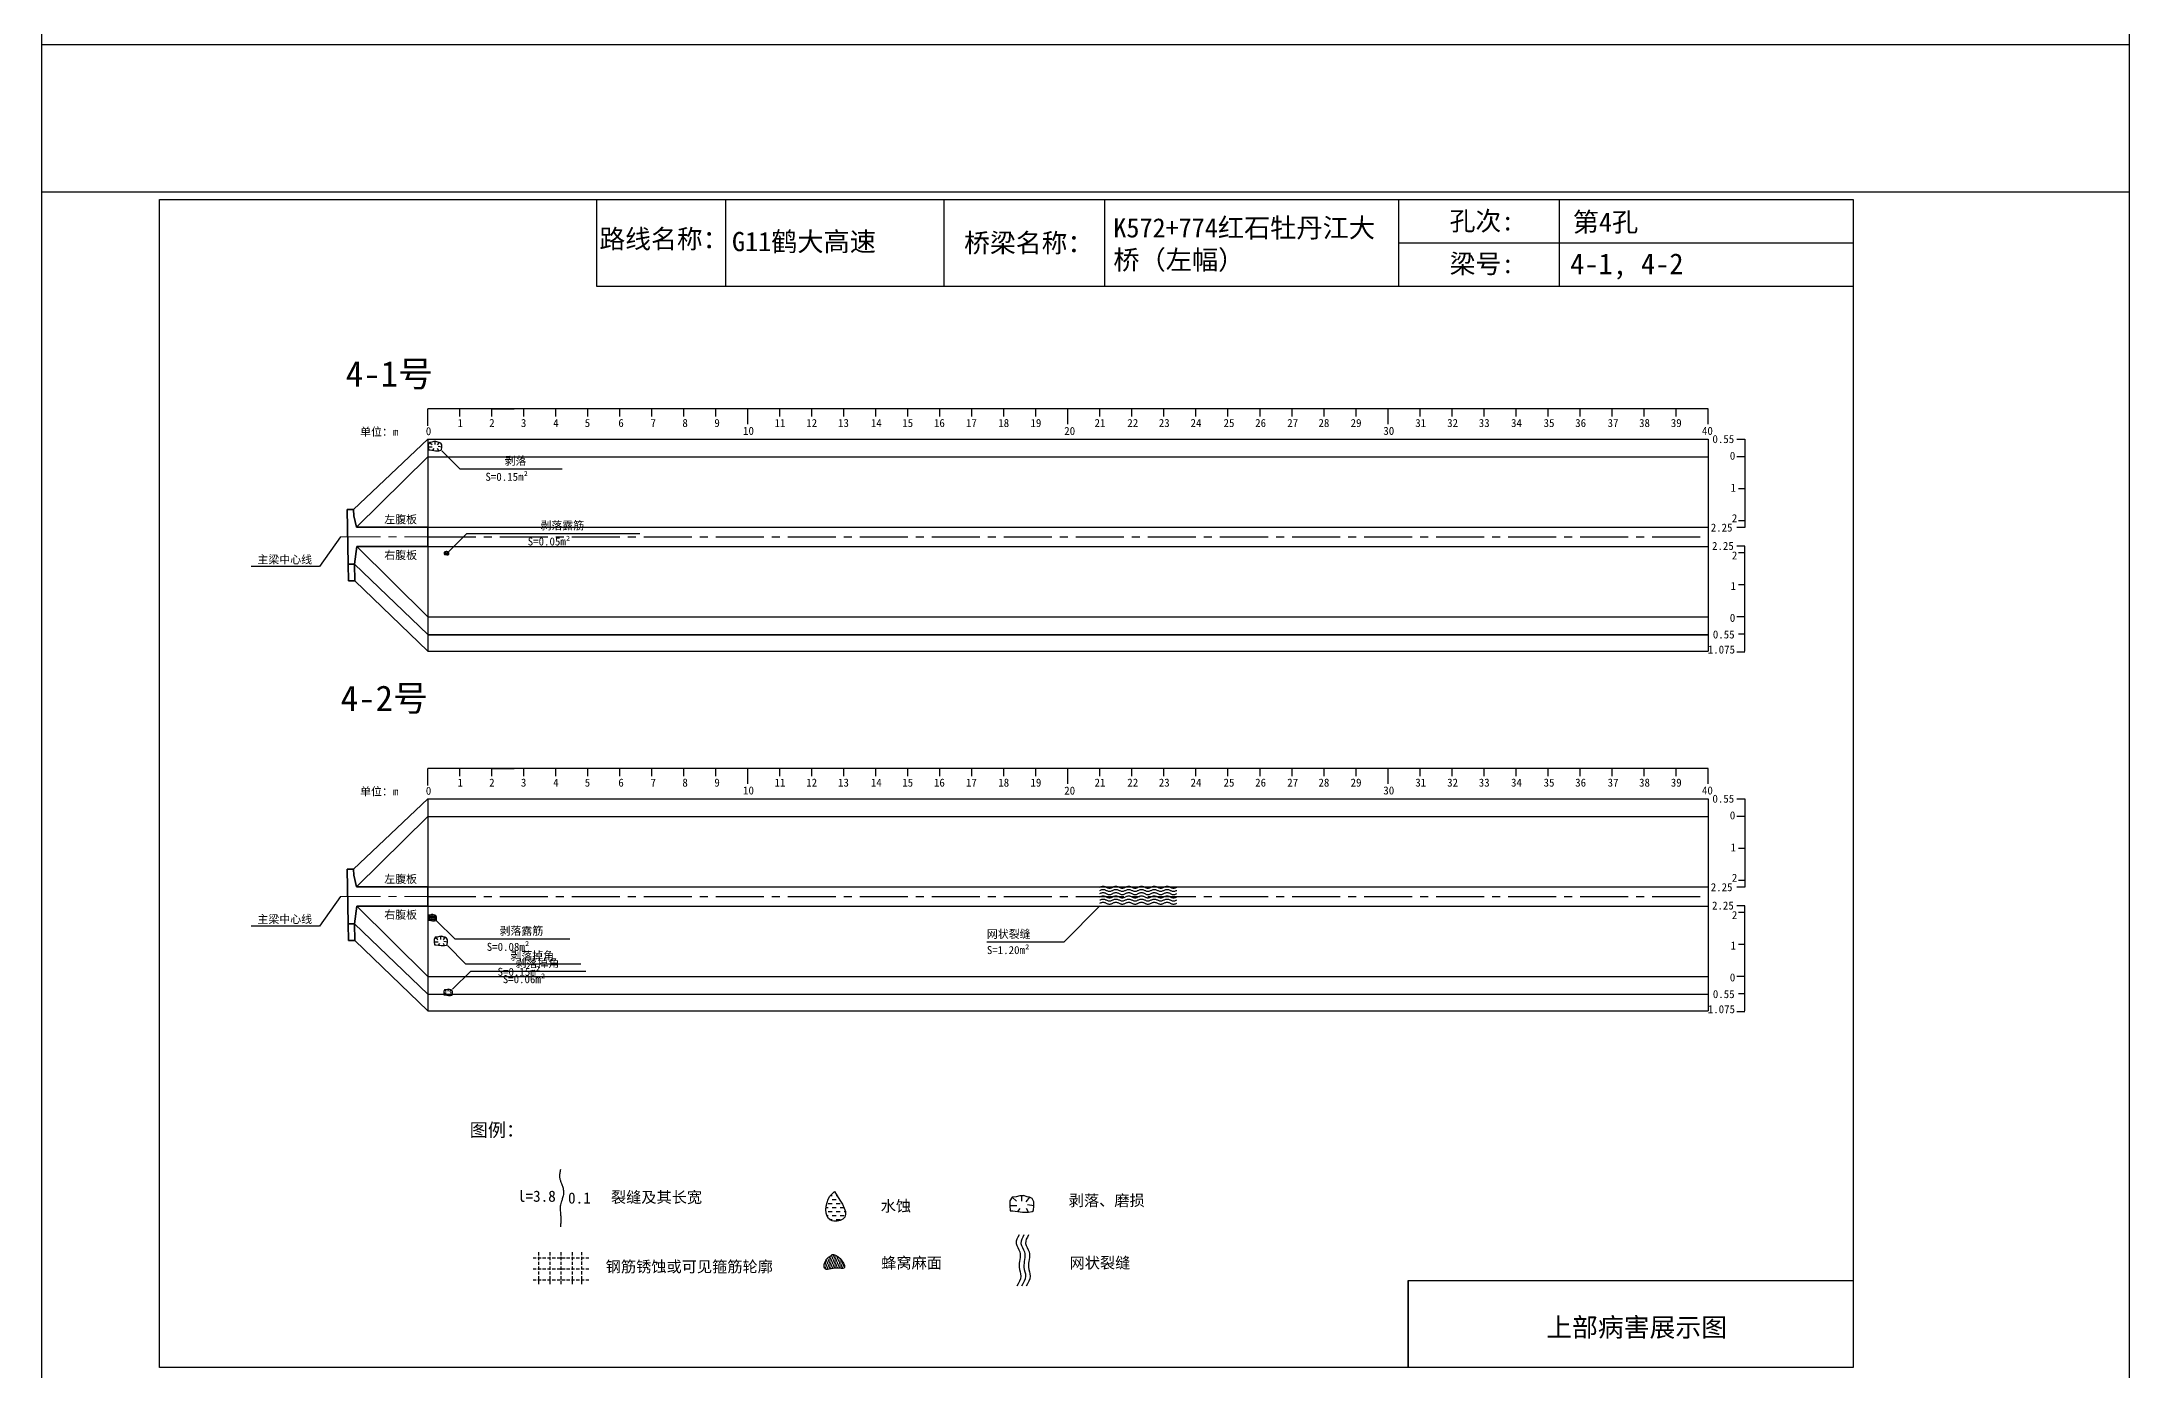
# Model space of a CAD drawing. Header units: millimetres. Extents: x -37 to 615, y -10473 to 23.
# Drawn here: x -37 to 615, y -2956 to -2541 of the extents above; entities that cross this region are included whole.
import ezdxf

# ---------------------------------------------------------------- set-up
doc = ezdxf.new("R2010")
doc.units = ezdxf.units.MM
for name, pattern in [('CENTER', [2, 1.25, -0.25, 0.25, -0.25]), ('CENTER2', [1.125, 0.75, -0.125, 0.125, -0.125]), ('DASHED', [0.75, 0.5, -0.25])]:
    doc.linetypes.add(name, pattern=pattern)
for name, color, linetype in [('加固措施', 7, 'Continuous'), ('图层1', 7, 'Continuous'), ('病害', 5, 'Continuous'), ('轮廓', 3, 'Continuous')]:
    doc.layers.add(name, color=color, linetype=linetype)
doc.layers.add('虚线', color=7, linetype='Continuous', lineweight=30)
doc.styles.get("Standard").update_dxf_attribs({"font": ''})
doc.styles.add('汉字', font='')
doc.styles.get('Standard').set_extended_font_data('SimSun')
doc.styles.get('汉字').set_extended_font_data('SimSun')
pattern_1 = [(0, (-2783.5002, -201.1734), (0.38480574, 0.76961148), [0, -0.76961148])]
pattern_2 = [(0, (-4794.9262, -487.88576), (0.38480574, 0.76961148), [0, -0.76961148])]
pattern_3 = [(0, (-2240.9707, -124.7498), (1.2467706, 1.2467706), [1.2467706, -1.2467706])]

# ---------------------------------------------------------------- blocks, each defined once
blk = doc.blocks.new('adfsd')
at = {"lineweight": -2, "ltscale": 0.5}
for p, q in [((1140.897, -3083.694), (1140.936, -3083.729)), ((1140.983, -3083.682), (1140.981, -3083.729)), ((1141.053, -3083.694), (1141.022, -3083.735)), ((1140.876, -3083.768), (1140.94, -3083.769)), ((1140.948, -3083.824), (1140.969, -3083.796)), ((1141.045, -3083.83), (1141.028, -3083.796)), ((1141.094, -3083.772), (1141.036, -3083.763))]:
    blk.add_line(p, q, dxfattribs=at)
blk.add_lwpolyline([(1141, -3083.682), (1140.967, -3083.682), (1140.934, -3083.69), (1140.897, -3083.694), (1140.876, -3083.727), (1140.876, -3083.768), (1140.88, -3083.818), (1140.905, -3083.818), (1140.991, -3083.83), (1141.045, -3083.83), (1141.078, -3083.822), (1141.09, -3083.814), (1141.094, -3083.772), (1141.094, -3083.735), (1141.078, -3083.707), (1141.053, -3083.694), (1141.033, -3083.69), (1141, -3083.678)], dxfattribs=at)
blk = doc.blocks.new('chi')
at = {"color": 0}
for p, q in [((1147.409, -3079.329), (1147.409, -3078.8)), ((1187.409, -3078.8), (1147.409, -3078.8)), ((1148.409, -3079.041), (1148.409, -3078.8)), ((1149.409, -3079.041), (1149.409, -3078.8)), ((1149.409, -3078.8), (1150.109, -3078.8)), ((1150.409, -3079.041), (1150.409, -3078.8)), ((1151.409, -3079.041), (1151.409, -3078.8)), ((1152.409, -3079.041), (1152.409, -3078.8)), ((1153.409, -3079.041), (1153.409, -3078.8)), ((1154.409, -3079.041), (1154.409, -3078.8)), ((1155.409, -3079.041), (1155.409, -3078.8)), ((1156.409, -3079.041), (1156.409, -3078.8)), ((1157.409, -3079.283), (1157.409, -3078.8)), ((1158.409, -3079.041), (1158.409, -3078.8)), ((1159.409, -3079.041), (1159.409, -3078.8)), ((1160.409, -3079.041), (1160.409, -3078.8)), ((1161.409, -3079.041), (1161.409, -3078.8)), ((1162.409, -3079.041), (1162.409, -3078.8)), ((1163.409, -3079.041), (1163.409, -3078.8)), ((1164.409, -3079.041), (1164.409, -3078.8)), ((1165.409, -3079.041), (1165.409, -3078.8)), ((1166.409, -3079.041), (1166.409, -3078.8)), ((1167.409, -3079.283), (1167.409, -3078.8)), ((1168.409, -3079.041), (1168.409, -3078.8)), ((1169.409, -3079.041), (1169.409, -3078.8)), ((1170.409, -3079.041), (1170.409, -3078.8)), ((1171.409, -3079.041), (1171.409, -3078.8)), ((1172.409, -3079.041), (1172.409, -3078.8)), ((1173.409, -3079.041), (1173.409, -3078.8)), ((1174.409, -3079.041), (1174.409, -3078.8)), ((1175.409, -3079.041), (1175.409, -3078.8)), ((1176.409, -3079.041), (1176.409, -3078.8)), ((1177.409, -3079.283), (1177.409, -3078.8)), ((1178.409, -3079.041), (1178.409, -3078.8)), ((1179.409, -3079.041), (1179.409, -3078.8)), ((1180.409, -3079.041), (1180.409, -3078.8)), ((1181.409, -3079.041), (1181.409, -3078.8)), ((1182.409, -3079.041), (1182.409, -3078.8)), ((1183.409, -3079.041), (1183.409, -3078.8)), ((1184.409, -3079.041), (1184.409, -3078.8)), ((1185.409, -3079.041), (1185.409, -3078.8)), ((1186.409, -3079.041), (1186.409, -3078.8)), ((1187.409, -3079.283), (1187.409, -3078.8))]:
    blk.add_line(p, q, dxfattribs=at)
for s, p in [('0', (1147.349, -3079.623)), ('1', (1148.339, -3079.368)), ('2', (1149.328, -3079.368)), ('3', (1150.319, -3079.368)), ('4', (1151.329, -3079.368)), ('5', (1152.313, -3079.368)), ('6', (1153.363, -3079.368)), ('7', (1154.37, -3079.368)), ('8', (1155.363, -3079.368)), ('9', (1156.363, -3079.368)), ('10', (1157.259, -3079.613)), ('11', (1158.242, -3079.368)), ('12', (1159.233, -3079.368)), ('13', (1160.227, -3079.368)), ('14', (1161.252, -3079.368)), ('15', (1162.233, -3079.368)), ('16', (1163.223, -3079.368)), ('17', (1164.224, -3079.368)), ('18', (1165.232, -3079.368)), ('19', (1166.238, -3079.368)), ('20', (1167.294, -3079.617)), ('21', (1168.24, -3079.368)), ('22', (1169.264, -3079.368)), ('23', (1170.247, -3079.368)), ('24', (1171.24, -3079.368)), ('25', (1172.271, -3079.368)), ('26', (1173.258, -3079.368)), ('27', (1174.261, -3079.368)), ('28', (1175.236, -3079.368)), ('29', (1176.24, -3079.368)), ('30', (1177.262, -3079.613)), ('31', (1178.261, -3079.368)), ('32', (1179.256, -3079.368)), ('33', (1180.243, -3079.368)), ('34', (1181.251, -3079.368)), ('35', (1182.269, -3079.368)), ('36', (1183.256, -3079.368)), ('37', (1184.269, -3079.368)), ('38', (1185.251, -3079.368)), ('39', (1186.242, -3079.368)), ('40', (1187.216, -3079.613))]:
    blk.add_text(s, height=0.25).set_placement(p)
blk = doc.blocks.new('kopp')
at = {"color": 0}
for p, q in [((1188.308, -3078.25), (1188.558, -3078.25)), ((1188.558, -3078.25), (1188.558, -3078.8)), ((1188.558, -3078.8), (1188.308, -3078.8)), ((1188.558, -3078.8), (1188.558, -3079.8)), ((1188.558, -3079.8), (1188.358, -3079.8)), ((1188.558, -3079.8), (1188.558, -3079.8)), ((1188.558, -3079.8), (1188.558, -3080.8)), ((1188.558, -3081.009), (1188.308, -3081.009)), ((1188.558, -3080.8), (1188.358, -3080.8)), ((1188.558, -3080.8), (1188.558, -3081.009)), ((1188.558, -3081.592), (1188.308, -3081.592)), ((1188.558, -3081.8), (1188.358, -3081.8)), ((1188.558, -3081.8), (1188.558, -3081.592)), ((1188.558, -3082.8), (1188.558, -3081.8)), ((1188.558, -3082.8), (1188.358, -3082.8)), ((1188.558, -3083.8), (1188.558, -3082.8)), ((1188.558, -3082.8), (1188.558, -3082.8)), ((1188.558, -3083.8), (1188.308, -3083.8)), ((1188.558, -3084.875), (1188.558, -3083.8)), ((1188.558, -3084.338), (1188.358, -3084.338)), ((1188.308, -3084.888), (1188.558, -3084.888))]:
    blk.add_line(p, q, dxfattribs=at)
for s, p in [('0.55', (1187.543, -3078.37)), ('0', (1188.086, -3078.891)), ('1', (1188.109, -3079.89)), ('2', (1188.15, -3080.842)), ('2.25', (1187.49, -3081.135)), ('2.25', (1187.53, -3081.708)), ('2', (1188.15, -3082.006)), ('1', (1188.109, -3082.959)), ('0', (1188.086, -3083.954)), ('0.55', (1187.556, -3084.474)), ('1.075', (1187.398, -3084.946))]:
    blk.add_text(s, height=0.25).set_placement(p)

msp = doc.modelspace()

# ---------------------------------------------------------------- hatches: boundary and pattern name
at = {"layer": '加固措施', "lineweight": -2}
h = msp.add_hatch(dxfattribs=at)
h.set_pattern_fill('DASH', color=256, scale=0.626645)
h.set_pattern_definition(pattern_3)
edge = h.paths.add_edge_path()
edge.add_spline(control_points=[(210.85, -2900.12), (210.36, -2900.55), (208.03, -2902.61), (207.41, -2910.1), (216.74, -2908.77), (213.29, -2903.7), (210.85, -2900.12)], knot_values=[0, 0, 0, 0, 3.237042, 15.187225, 21.182779, 35.601669, 35.601669, 35.601669, 35.601669], degree=3, periodic=0)
h = msp.add_hatch(dxfattribs=at)
h.set_pattern_fill('DASH', color=256, scale=0.626645)
h.set_pattern_definition(pattern_3)
edge = h.paths.add_edge_path()
edge.add_spline(control_points=[(210.85, -2900.12), (210.36, -2900.55), (208.03, -2902.61), (207.41, -2910.1), (216.74, -2908.77), (213.29, -2903.7), (210.85, -2900.12)], knot_values=[0, 0, 0, 0, 3.237042, 15.187225, 21.182779, 35.601669, 35.601669, 35.601669, 35.601669], degree=3, periodic=0)
h = msp.add_hatch(dxfattribs=at)
h.set_pattern_fill('DOTS', scale=0.696272)
h.set_pattern_definition(pattern_1)
edge = h.paths.add_edge_path()
edge.add_spline(control_points=[(210.19, -2919.78), (209.15, -2920.49), (207.68, -2921.51), (207.52, -2925.25), (211, -2923.53), (215.72, -2924.88), (212.21, -2919.7), (210.31, -2919.78), (210.19, -2919.78)], knot_values=[0, 0, 0, 0, 5.205471, 7.397577, 12.944796, 16.169923, 23.88441, 24.400432, 24.400432, 24.400432, 24.400432], degree=3, periodic=0)
h = msp.add_hatch(dxfattribs=at)
h.set_pattern_fill('DOTS', scale=0.696272)
h.set_pattern_definition(pattern_1)
edge = h.paths.add_edge_path()
edge.add_spline(control_points=[(210.19, -2919.78), (209.15, -2920.49), (207.68, -2921.51), (207.52, -2925.25), (211, -2923.53), (215.72, -2924.88), (212.21, -2919.7), (210.31, -2919.78), (210.19, -2919.78)], knot_values=[0, 0, 0, 0, 5.205471, 7.397577, 12.944796, 16.169923, 23.88441, 24.400432, 24.400432, 24.400432, 24.400432], degree=3, periodic=0)
at = {"layer": '病害', "lineweight": -2}
h = msp.add_hatch(dxfattribs=at)
h.set_pattern_fill('DOTS', color=4, scale=0.696272, style=0)
h.set_pattern_definition(pattern_2)
edge = h.paths.add_edge_path()
edge.add_spline(control_points=[(210.19, -2919.78), (209.15, -2920.49), (207.68, -2921.51), (207.52, -2925.25), (211, -2923.53), (215.72, -2924.88), (212.21, -2919.7), (210.31, -2919.78), (210.19, -2919.78)], knot_values=[0, 0, 0, 0, 1.041094, 1.479515, 2.588959, 3.233985, 4.776882, 4.880086, 4.880086, 4.880086, 4.880086], degree=3, periodic=0)
h = msp.add_hatch(dxfattribs=at)
h.set_pattern_fill('DOTS', color=4, scale=0.696272, style=0)
h.set_pattern_definition(pattern_2)
edge = h.paths.add_edge_path()
edge.add_spline(control_points=[(210.19, -2919.78), (209.15, -2920.49), (207.68, -2921.51), (207.52, -2925.25), (211, -2923.53), (215.72, -2924.88), (212.21, -2919.7), (210.31, -2919.78), (210.19, -2919.78)], knot_values=[0, 0, 0, 0, 1.041094, 1.479515, 2.588959, 3.233985, 4.776882, 4.880086, 4.880086, 4.880086, 4.880086], degree=3, periodic=0)

# ---------------------------------------------------------------- linework, layer by layer
at = {"color": 0, "linetype": 'ByBlock'}
for p, q in [((0, -2590.15), (529.17, -2590.15)), ((0, -2955), (0, -2590.15)), ((136.5, -2590.15), (136.5, -2617.28)), ((245.1, -2590.15), (245.1, -2617.28)), ((387.13, -2590.15), (387.13, -2617.28)), ((437.29, -2590.21), (437.29, -2617.34)), ((529.17, -2590.15), (529.17, -2955)), ((136.5, -2617.28), (529.17, -2617.28)), ((390.12, -2955), (390.12, -2927.88)), ((390.12, -2927.88), (529.17, -2927.88)), ((529.17, -2955), (0, -2955))]:
    msp.add_line(p, q, dxfattribs=at)
at = {"color": 0}
for p, q in [((60.65, -2687.07), (83.82, -2665.07)), ((83.82, -2665.07), (83.82, -2731.32)), ((83.82, -2665.07), (483.82, -2665.07)), ((483.82, -2665.07), (483.82, -2731.32)), ((61.57, -2692.57), (83.82, -2670.57)), ((83.82, -2692.57), (483.82, -2692.57)), ((483.82, -2692.57), (483.82, -2695.57)), ((56.57, -2695.57), (49.96, -2704.83)), ((61.64, -2698.57), (83.82, -2720.57)), ((83.82, -2698.57), (483.82, -2698.57)), ((49.96, -2704.83), (28.63, -2704.83)), ((60.99, -2704.07), (83.82, -2726.07)), ((61.09, -2709.32), (83.82, -2731.32)), ((83.82, -2720.57), (483.82, -2720.57)), ((83.82, -2726.07), (483.82, -2726.07)), ((83.82, -2726.19), (483.82, -2726.19)), ((83.82, -2731.32), (483.82, -2731.32)), ((60.65, -2799.41), (83.82, -2777.41)), ((83.82, -2777.41), (83.82, -2843.66)), ((83.82, -2777.41), (483.82, -2777.41)), ((483.82, -2777.41), (483.82, -2843.66)), ((61.57, -2804.92), (83.82, -2782.91)), ((83.82, -2782.91), (483.82, -2782.91)), ((56.57, -2807.91), (49.96, -2817.17)), ((83.82, -2804.91), (483.82, -2804.91)), ((483.82, -2804.91), (483.82, -2807.91)), ((49.96, -2817.17), (28.63, -2817.17)), ((60.99, -2816.41), (83.82, -2838.41)), ((61.64, -2810.91), (83.82, -2832.91)), ((83.82, -2810.91), (483.82, -2810.91)), ((61.09, -2821.66), (83.82, -2843.66)), ((83.82, -2832.91), (483.82, -2832.91)), ((83.82, -2838.41), (483.82, -2838.41)), ((83.82, -2843.66), (483.82, -2843.66))]:
    msp.add_line(p, q, dxfattribs=at)
at = {"color": 7}
for p, q in [((84.39, -2666.05), (85.15, -2666.71)), ((86.05, -2665.81), (86.01, -2666.71)), ((87.4, -2666.05), (86.79, -2666.83)), ((84, -2667.47), (85.23, -2667.49)), ((85.38, -2668.54), (85.78, -2668)), ((87.24, -2668.65), (86.91, -2668)), ((88.18, -2667.55), (87.07, -2667.37)), ((89, -2700.75), (89.41, -2700.75)), ((89.13, -2700.27), (89.38, -2700.49)), ((89.46, -2701.1), (89.59, -2700.92)), ((89.68, -2700.19), (89.67, -2700.49)), ((90.13, -2700.27), (89.93, -2700.53)), ((90.08, -2701.14), (89.97, -2700.92)), ((90.39, -2700.77), (90.02, -2700.71)), ((83.8, -2814.7), (84.62, -2814.71)), ((84.06, -2813.75), (84.57, -2814.19)), ((84.72, -2815.41), (84.99, -2815.05)), ((85.17, -2813.59), (85.14, -2814.19)), ((86.06, -2813.75), (85.66, -2814.27)), ((85.96, -2815.49), (85.74, -2815.05)), ((86.59, -2814.75), (85.84, -2814.63)), ((85.8, -2822.09), (87.03, -2822.11)), ((86.19, -2820.67), (86.95, -2821.33)), ((87.18, -2823.15), (87.58, -2822.61)), ((87.85, -2820.43), (87.81, -2821.33)), ((89.2, -2820.67), (88.59, -2821.44)), ((89.04, -2823.27), (88.71, -2822.61)), ((89.98, -2822.17), (88.87, -2821.99)), ((88.8, -2838.05), (89.62, -2838.06)), ((89.06, -2837.1), (89.57, -2837.54)), ((89.72, -2838.76), (89.99, -2838.4)), ((90.17, -2836.94), (90.14, -2837.54)), ((91.06, -2837.1), (90.66, -2837.62)), ((90.96, -2838.84), (90.74, -2838.4)), ((91.59, -2838.1), (90.84, -2837.98))]:
    msp.add_line(p, q, dxfattribs=at)
msp.add_line((83.82, -2670.57), (483.82, -2670.57))
at = {"color": 1, "linetype": 'CENTER2', "ltscale": 20}
for p, q in [((83.82, -2695.57), (483.82, -2695.57)), ((83.82, -2807.91), (483.82, -2807.91))]:
    msp.add_line(p, q, dxfattribs=at)
at = {"color": 1, "linetype": 'DASHED'}
for p, q in [((89, -2700.41), (90.39, -2700.41)), ((89, -2700.65), (90.39, -2700.65)), ((89, -2700.9), (90.39, -2700.9)), ((89.35, -2701.14), (89.35, -2700.17)), ((89.7, -2701.14), (89.7, -2700.17)), ((90.05, -2701.14), (90.05, -2700.17)), ((83.8, -2814.03), (86.59, -2814.03)), ((83.8, -2814.51), (86.59, -2814.51)), ((83.8, -2815), (86.59, -2815)), ((84.5, -2815.49), (84.5, -2813.54)), ((85.19, -2815.49), (85.19, -2813.54)), ((85.89, -2815.49), (85.89, -2813.54))]:
    msp.add_line(p, q, dxfattribs=at)
at = {"color": 1, "linetype": 'DASHED', "ltscale": 2}
for p, q in [((116.71, -2920.75), (134.11, -2920.75)), ((116.71, -2920.75), (134.11, -2920.75)), ((118.45, -2919.01), (118.45, -2929.45)), ((118.45, -2919.01), (118.45, -2929.45)), ((121.93, -2919.01), (121.93, -2929.45)), ((121.93, -2919.01), (121.93, -2929.45)), ((125.41, -2919.01), (125.41, -2929.45)), ((125.41, -2919.01), (125.41, -2929.45)), ((128.89, -2919.01), (128.89, -2929.45)), ((128.89, -2919.01), (128.89, -2929.45)), ((131.87, -2918.98), (131.87, -2929.43)), ((131.87, -2918.98), (131.87, -2929.43)), ((116.71, -2924.23), (134.11, -2924.23)), ((116.71, -2924.23), (134.11, -2924.23)), ((116.71, -2927.71), (134.11, -2927.71)), ((116.71, -2927.71), (134.11, -2927.71))]:
    msp.add_line(p, q, dxfattribs=at)
at = {"color": 3, "linetype": 'ByBlock'}
for points in [[(-36.77, -2126.81), (615.38, -2126.81), (615.38, -2587.93), (-36.77, -2587.93)], [(-36.77, -2541.81), (615.38, -2541.81), (615.38, -3002.93), (-36.77, -3002.93)]]:
    msp.add_lwpolyline(points, close=True, dxfattribs=at)
at = {"color": 7}
for points in [[(86.37, -2665.81), (85.74, -2665.81), (85.11, -2665.97), (84.39, -2666.05), (84, -2666.68), (84, -2667.47), (84.08, -2668.42), (84.55, -2668.42), (86.21, -2668.65), (87.24, -2668.65), (87.87, -2668.5), (88.11, -2668.34), (88.18, -2667.55), (88.18, -2666.84), (87.87, -2666.29), (87.4, -2666.05), (87, -2665.97), (86.37, -2665.74)], [(88.18, -2668.65), (93.84, -2674.31), (125.84, -2674.31)], [(90.39, -2700.17), (96.05, -2694.51), (150.05, -2694.51)], [(89.79, -2700.19), (89.58, -2700.19), (89.37, -2700.25), (89.13, -2700.27), (89, -2700.48), (89, -2700.75), (89.03, -2701.06), (89.18, -2701.06), (89.74, -2701.14), (90.08, -2701.14), (90.29, -2701.09), (90.37, -2701.03), (90.39, -2700.77), (90.39, -2700.54), (90.29, -2700.35), (90.13, -2700.27), (90, -2700.25), (89.79, -2700.17)], [(293.8, -2805), (294, -2804.91), (294.2, -2804.82), (294.4, -2804.76), (294.6, -2804.71), (294.8, -2804.7), (295, -2804.71), (295.2, -2804.76), (295.4, -2804.82), (295.6, -2804.91), (295.8, -2805), (296, -2805.09), (296.2, -2805.18), (296.4, -2805.24), (296.6, -2805.29), (296.8, -2805.3), (297, -2805.29), (297.2, -2805.24), (297.4, -2805.18), (297.6, -2805.09), (297.8, -2805), (298, -2804.91), (298.2, -2804.82), (298.4, -2804.76), (298.6, -2804.71), (298.8, -2804.7), (299, -2804.71), (299.2, -2804.76), (299.4, -2804.82), (299.6, -2804.91), (299.8, -2805), (300, -2805.09), (300.2, -2805.18), (300.4, -2805.24), (300.6, -2805.29), (300.8, -2805.3), (301, -2805.29), (301.2, -2805.24), (301.4, -2805.18), (301.6, -2805.09), (301.8, -2805), (302, -2804.91), (302.2, -2804.82), (302.4, -2804.76), (302.6, -2804.71), (302.8, -2804.7), (303, -2804.71), (303.2, -2804.76), (303.4, -2804.82), (303.6, -2804.91), (303.8, -2805), (304, -2805.09), (304.2, -2805.18), (304.4, -2805.24), (304.6, -2805.29), (304.8, -2805.3), (305, -2805.29), (305.2, -2805.24), (305.4, -2805.18), (305.6, -2805.09), (305.8, -2805), (306, -2804.91), (306.2, -2804.82), (306.4, -2804.76), (306.6, -2804.71), (306.8, -2804.7), (307, -2804.71), (307.2, -2804.76), (307.4, -2804.82), (307.6, -2804.91), (307.8, -2805), (308, -2805.09), (308.2, -2805.18), (308.4, -2805.24), (308.6, -2805.29), (308.8, -2805.3), (309, -2805.29), (309.2, -2805.24), (309.4, -2805.18), (309.6, -2805.09), (309.8, -2805), (310, -2804.91), (310.2, -2804.82), (310.4, -2804.76), (310.6, -2804.71), (310.8, -2804.7), (311, -2804.71), (311.2, -2804.76), (311.4, -2804.82), (311.6, -2804.91), (311.8, -2805), (312, -2805.09), (312.2, -2805.18), (312.4, -2805.24), (312.6, -2805.29), (312.8, -2805.3), (313, -2805.29), (313.2, -2805.24), (313.4, -2805.18), (313.6, -2805.09), (313.8, -2805), (314, -2804.91), (314.2, -2804.82), (314.4, -2804.76), (314.6, -2804.71), (314.8, -2804.7), (315, -2804.71), (315.2, -2804.76), (315.4, -2804.82), (315.6, -2804.91), (315.8, -2805), (316, -2805.09), (316.2, -2805.18), (316.4, -2805.24), (316.6, -2805.29), (316.8, -2805.3), (317, -2805.29), (317.2, -2805.24), (317.4, -2805.18), (317.6, -2805.09), (317.8, -2805)], [(293.8, -2806), (294, -2805.91), (294.2, -2805.82), (294.4, -2805.76), (294.6, -2805.71), (294.8, -2805.7), (295, -2805.71), (295.2, -2805.76), (295.4, -2805.82), (295.6, -2805.91), (295.8, -2806), (296, -2806.09), (296.2, -2806.18), (296.4, -2806.24), (296.6, -2806.29), (296.8, -2806.3), (297, -2806.29), (297.2, -2806.24), (297.4, -2806.18), (297.6, -2806.09), (297.8, -2806), (298, -2805.91), (298.2, -2805.82), (298.4, -2805.76), (298.6, -2805.71), (298.8, -2805.7), (299, -2805.71), (299.2, -2805.76), (299.4, -2805.82), (299.6, -2805.91), (299.8, -2806), (300, -2806.09), (300.2, -2806.18), (300.4, -2806.24), (300.6, -2806.29), (300.8, -2806.3), (301, -2806.29), (301.2, -2806.24), (301.4, -2806.18), (301.6, -2806.09), (301.8, -2806), (302, -2805.91), (302.2, -2805.82), (302.4, -2805.76), (302.6, -2805.71), (302.8, -2805.7), (303, -2805.71), (303.2, -2805.76), (303.4, -2805.82), (303.6, -2805.91), (303.8, -2806), (304, -2806.09), (304.2, -2806.18), (304.4, -2806.24), (304.6, -2806.29), (304.8, -2806.3), (305, -2806.29), (305.2, -2806.24), (305.4, -2806.18), (305.6, -2806.09), (305.8, -2806), (306, -2805.91), (306.2, -2805.82), (306.4, -2805.76), (306.6, -2805.71), (306.8, -2805.7), (307, -2805.71), (307.2, -2805.76), (307.4, -2805.82), (307.6, -2805.91), (307.8, -2806), (308, -2806.09), (308.2, -2806.18), (308.4, -2806.24), (308.6, -2806.29), (308.8, -2806.3), (309, -2806.29), (309.2, -2806.24), (309.4, -2806.18), (309.6, -2806.09), (309.8, -2806), (310, -2805.91), (310.2, -2805.82), (310.4, -2805.76), (310.6, -2805.71), (310.8, -2805.7), (311, -2805.71), (311.2, -2805.76), (311.4, -2805.82), (311.6, -2805.91), (311.8, -2806), (312, -2806.09), (312.2, -2806.18), (312.4, -2806.24), (312.6, -2806.29), (312.8, -2806.3), (313, -2806.29), (313.2, -2806.24), (313.4, -2806.18), (313.6, -2806.09), (313.8, -2806), (314, -2805.91), (314.2, -2805.82), (314.4, -2805.76), (314.6, -2805.71), (314.8, -2805.7), (315, -2805.71), (315.2, -2805.76), (315.4, -2805.82), (315.6, -2805.91), (315.8, -2806), (316, -2806.09), (316.2, -2806.18), (316.4, -2806.24), (316.6, -2806.29), (316.8, -2806.3), (317, -2806.29), (317.2, -2806.24), (317.4, -2806.18), (317.6, -2806.09), (317.8, -2806)], [(293.8, -2807), (294, -2806.91), (294.2, -2806.82), (294.4, -2806.76), (294.6, -2806.71), (294.8, -2806.7), (295, -2806.71), (295.2, -2806.76), (295.4, -2806.82), (295.6, -2806.91), (295.8, -2807), (296, -2807.09), (296.2, -2807.18), (296.4, -2807.24), (296.6, -2807.29), (296.8, -2807.3), (297, -2807.29), (297.2, -2807.24), (297.4, -2807.18), (297.6, -2807.09), (297.8, -2807), (298, -2806.91), (298.2, -2806.82), (298.4, -2806.76), (298.6, -2806.71), (298.8, -2806.7), (299, -2806.71), (299.2, -2806.76), (299.4, -2806.82), (299.6, -2806.91), (299.8, -2807), (300, -2807.09), (300.2, -2807.18), (300.4, -2807.24), (300.6, -2807.29), (300.8, -2807.3), (301, -2807.29), (301.2, -2807.24), (301.4, -2807.18), (301.6, -2807.09), (301.8, -2807), (302, -2806.91), (302.2, -2806.82), (302.4, -2806.76), (302.6, -2806.71), (302.8, -2806.7), (303, -2806.71), (303.2, -2806.76), (303.4, -2806.82), (303.6, -2806.91), (303.8, -2807), (304, -2807.09), (304.2, -2807.18), (304.4, -2807.24), (304.6, -2807.29), (304.8, -2807.3), (305, -2807.29), (305.2, -2807.24), (305.4, -2807.18), (305.6, -2807.09), (305.8, -2807), (306, -2806.91), (306.2, -2806.82), (306.4, -2806.76), (306.6, -2806.71), (306.8, -2806.7), (307, -2806.71), (307.2, -2806.76), (307.4, -2806.82), (307.6, -2806.91), (307.8, -2807), (308, -2807.09), (308.2, -2807.18), (308.4, -2807.24), (308.6, -2807.29), (308.8, -2807.3), (309, -2807.29), (309.2, -2807.24), (309.4, -2807.18), (309.6, -2807.09), (309.8, -2807), (310, -2806.91), (310.2, -2806.82), (310.4, -2806.76), (310.6, -2806.71), (310.8, -2806.7), (311, -2806.71), (311.2, -2806.76), (311.4, -2806.82), (311.6, -2806.91), (311.8, -2807), (312, -2807.09), (312.2, -2807.18), (312.4, -2807.24), (312.6, -2807.29), (312.8, -2807.3), (313, -2807.29), (313.2, -2807.24), (313.4, -2807.18), (313.6, -2807.09), (313.8, -2807), (314, -2806.91), (314.2, -2806.82), (314.4, -2806.76), (314.6, -2806.71), (314.8, -2806.7), (315, -2806.71), (315.2, -2806.76), (315.4, -2806.82), (315.6, -2806.91), (315.8, -2807), (316, -2807.09), (316.2, -2807.18), (316.4, -2807.24), (316.6, -2807.29), (316.8, -2807.3), (317, -2807.29), (317.2, -2807.24), (317.4, -2807.18), (317.6, -2807.09), (317.8, -2807)], [(293.8, -2808), (294, -2807.91), (294.2, -2807.82), (294.4, -2807.76), (294.6, -2807.71), (294.8, -2807.7), (295, -2807.71), (295.2, -2807.76), (295.4, -2807.82), (295.6, -2807.91), (295.8, -2808), (296, -2808.09), (296.2, -2808.18), (296.4, -2808.24), (296.6, -2808.29), (296.8, -2808.3), (297, -2808.29), (297.2, -2808.24), (297.4, -2808.18), (297.6, -2808.09), (297.8, -2808), (298, -2807.91), (298.2, -2807.82), (298.4, -2807.76), (298.6, -2807.71), (298.8, -2807.7), (299, -2807.71), (299.2, -2807.76), (299.4, -2807.82), (299.6, -2807.91), (299.8, -2808), (300, -2808.09), (300.2, -2808.18), (300.4, -2808.24), (300.6, -2808.29), (300.8, -2808.3), (301, -2808.29), (301.2, -2808.24), (301.4, -2808.18), (301.6, -2808.09), (301.8, -2808), (302, -2807.91), (302.2, -2807.82), (302.4, -2807.76), (302.6, -2807.71), (302.8, -2807.7), (303, -2807.71), (303.2, -2807.76), (303.4, -2807.82), (303.6, -2807.91), (303.8, -2808), (304, -2808.09), (304.2, -2808.18), (304.4, -2808.24), (304.6, -2808.29), (304.8, -2808.3), (305, -2808.29), (305.2, -2808.24), (305.4, -2808.18), (305.6, -2808.09), (305.8, -2808), (306, -2807.91), (306.2, -2807.82), (306.4, -2807.76), (306.6, -2807.71), (306.8, -2807.7), (307, -2807.71), (307.2, -2807.76), (307.4, -2807.82), (307.6, -2807.91), (307.8, -2808), (308, -2808.09), (308.2, -2808.18), (308.4, -2808.24), (308.6, -2808.29), (308.8, -2808.3), (309, -2808.29), (309.2, -2808.24), (309.4, -2808.18), (309.6, -2808.09), (309.8, -2808), (310, -2807.91), (310.2, -2807.82), (310.4, -2807.76), (310.6, -2807.71), (310.8, -2807.7), (311, -2807.71), (311.2, -2807.76), (311.4, -2807.82), (311.6, -2807.91), (311.8, -2808), (312, -2808.09), (312.2, -2808.18), (312.4, -2808.24), (312.6, -2808.29), (312.8, -2808.3), (313, -2808.29), (313.2, -2808.24), (313.4, -2808.18), (313.6, -2808.09), (313.8, -2808), (314, -2807.91), (314.2, -2807.82), (314.4, -2807.76), (314.6, -2807.71), (314.8, -2807.7), (315, -2807.71), (315.2, -2807.76), (315.4, -2807.82), (315.6, -2807.91), (315.8, -2808), (316, -2808.09), (316.2, -2808.18), (316.4, -2808.24), (316.6, -2808.29), (316.8, -2808.3), (317, -2808.29), (317.2, -2808.24), (317.4, -2808.18), (317.6, -2808.09), (317.8, -2808)], [(293.8, -2809), (294, -2808.91), (294.2, -2808.82), (294.4, -2808.76), (294.6, -2808.71), (294.8, -2808.7), (295, -2808.71), (295.2, -2808.76), (295.4, -2808.82), (295.6, -2808.91), (295.8, -2809), (296, -2809.09), (296.2, -2809.18), (296.4, -2809.24), (296.6, -2809.29), (296.8, -2809.3), (297, -2809.29), (297.2, -2809.24), (297.4, -2809.18), (297.6, -2809.09), (297.8, -2809), (298, -2808.91), (298.2, -2808.82), (298.4, -2808.76), (298.6, -2808.71), (298.8, -2808.7), (299, -2808.71), (299.2, -2808.76), (299.4, -2808.82), (299.6, -2808.91), (299.8, -2809), (300, -2809.09), (300.2, -2809.18), (300.4, -2809.24), (300.6, -2809.29), (300.8, -2809.3), (301, -2809.29), (301.2, -2809.24), (301.4, -2809.18), (301.6, -2809.09), (301.8, -2809), (302, -2808.91), (302.2, -2808.82), (302.4, -2808.76), (302.6, -2808.71), (302.8, -2808.7), (303, -2808.71), (303.2, -2808.76), (303.4, -2808.82), (303.6, -2808.91), (303.8, -2809), (304, -2809.09), (304.2, -2809.18), (304.4, -2809.24), (304.6, -2809.29), (304.8, -2809.3), (305, -2809.29), (305.2, -2809.24), (305.4, -2809.18), (305.6, -2809.09), (305.8, -2809), (306, -2808.91), (306.2, -2808.82), (306.4, -2808.76), (306.6, -2808.71), (306.8, -2808.7), (307, -2808.71), (307.2, -2808.76), (307.4, -2808.82), (307.6, -2808.91), (307.8, -2809), (308, -2809.09), (308.2, -2809.18), (308.4, -2809.24), (308.6, -2809.29), (308.8, -2809.3), (309, -2809.29), (309.2, -2809.24), (309.4, -2809.18), (309.6, -2809.09), (309.8, -2809), (310, -2808.91), (310.2, -2808.82), (310.4, -2808.76), (310.6, -2808.71), (310.8, -2808.7), (311, -2808.71), (311.2, -2808.76), (311.4, -2808.82), (311.6, -2808.91), (311.8, -2809), (312, -2809.09), (312.2, -2809.18), (312.4, -2809.24), (312.6, -2809.29), (312.8, -2809.3), (313, -2809.29), (313.2, -2809.24), (313.4, -2809.18), (313.6, -2809.09), (313.8, -2809), (314, -2808.91), (314.2, -2808.82), (314.4, -2808.76), (314.6, -2808.71), (314.8, -2808.7), (315, -2808.71), (315.2, -2808.76), (315.4, -2808.82), (315.6, -2808.91), (315.8, -2809), (316, -2809.09), (316.2, -2809.18), (316.4, -2809.24), (316.6, -2809.29), (316.8, -2809.3), (317, -2809.29), (317.2, -2809.24), (317.4, -2809.18), (317.6, -2809.09), (317.8, -2809)], [(293.8, -2810), (294, -2809.91), (294.2, -2809.82), (294.4, -2809.76), (294.6, -2809.71), (294.8, -2809.7), (295, -2809.71), (295.2, -2809.76), (295.4, -2809.82), (295.6, -2809.91), (295.8, -2810), (296, -2810.09), (296.2, -2810.18), (296.4, -2810.24), (296.6, -2810.29), (296.8, -2810.3), (297, -2810.29), (297.2, -2810.24), (297.4, -2810.18), (297.6, -2810.09), (297.8, -2810), (298, -2809.91), (298.2, -2809.82), (298.4, -2809.76), (298.6, -2809.71), (298.8, -2809.7), (299, -2809.71), (299.2, -2809.76), (299.4, -2809.82), (299.6, -2809.91), (299.8, -2810), (300, -2810.09), (300.2, -2810.18), (300.4, -2810.24), (300.6, -2810.29), (300.8, -2810.3), (301, -2810.29), (301.2, -2810.24), (301.4, -2810.18), (301.6, -2810.09), (301.8, -2810), (302, -2809.91), (302.2, -2809.82), (302.4, -2809.76), (302.6, -2809.71), (302.8, -2809.7), (303, -2809.71), (303.2, -2809.76), (303.4, -2809.82), (303.6, -2809.91), (303.8, -2810), (304, -2810.09), (304.2, -2810.18), (304.4, -2810.24), (304.6, -2810.29), (304.8, -2810.3), (305, -2810.29), (305.2, -2810.24), (305.4, -2810.18), (305.6, -2810.09), (305.8, -2810), (306, -2809.91), (306.2, -2809.82), (306.4, -2809.76), (306.6, -2809.71), (306.8, -2809.7), (307, -2809.71), (307.2, -2809.76), (307.4, -2809.82), (307.6, -2809.91), (307.8, -2810), (308, -2810.09), (308.2, -2810.18), (308.4, -2810.24), (308.6, -2810.29), (308.8, -2810.3), (309, -2810.29), (309.2, -2810.24), (309.4, -2810.18), (309.6, -2810.09), (309.8, -2810), (310, -2809.91), (310.2, -2809.82), (310.4, -2809.76), (310.6, -2809.71), (310.8, -2809.7), (311, -2809.71), (311.2, -2809.76), (311.4, -2809.82), (311.6, -2809.91), (311.8, -2810), (312, -2810.09), (312.2, -2810.18), (312.4, -2810.24), (312.6, -2810.29), (312.8, -2810.3), (313, -2810.29), (313.2, -2810.24), (313.4, -2810.18), (313.6, -2810.09), (313.8, -2810), (314, -2809.91), (314.2, -2809.82), (314.4, -2809.76), (314.6, -2809.71), (314.8, -2809.7), (315, -2809.71), (315.2, -2809.76), (315.4, -2809.82), (315.6, -2809.91), (315.8, -2810), (316, -2810.09), (316.2, -2810.18), (316.4, -2810.24), (316.6, -2810.29), (316.8, -2810.3), (317, -2810.29), (317.2, -2810.24), (317.4, -2810.18), (317.6, -2810.09), (317.8, -2810)], [(85.38, -2813.59), (84.96, -2813.59), (84.54, -2813.7), (84.06, -2813.75), (83.8, -2814.17), (83.8, -2814.7), (83.85, -2815.33), (84.17, -2815.33), (85.27, -2815.49), (85.96, -2815.49), (86.38, -2815.38), (86.54, -2815.28), (86.59, -2814.75), (86.59, -2814.28), (86.38, -2813.91), (86.06, -2813.75), (85.8, -2813.7), (85.38, -2813.54)], [(86.59, -2815.49), (92.25, -2821.14), (128.25, -2821.14)], [(293.8, -2810.84), (282.49, -2822.15), (258.49, -2822.15)], [(88.17, -2820.43), (87.54, -2820.43), (86.91, -2820.59), (86.19, -2820.67), (85.8, -2821.3), (85.8, -2822.09), (85.88, -2823.03), (86.35, -2823.03), (88.01, -2823.27), (89.04, -2823.27), (89.67, -2823.11), (89.91, -2822.95), (89.98, -2822.17), (89.98, -2821.46), (89.67, -2820.9), (89.2, -2820.67), (88.8, -2820.59), (88.17, -2820.35)], [(89.98, -2823.27), (95.64, -2828.93), (131.64, -2828.93)], [(91.59, -2836.89), (97.25, -2831.24), (133.25, -2831.24)], [(90.38, -2836.94), (89.96, -2836.94), (89.54, -2837.05), (89.06, -2837.1), (88.8, -2837.52), (88.8, -2838.05), (88.85, -2838.68), (89.17, -2838.68), (90.27, -2838.84), (90.96, -2838.84), (91.38, -2838.73), (91.54, -2838.63), (91.59, -2838.1), (91.59, -2837.63), (91.38, -2837.26), (91.06, -2837.1), (90.8, -2837.05), (90.38, -2836.89)]]:
    msp.add_lwpolyline(points, dxfattribs=at)
for points in [[(268.59, -2913.64), (268.08, -2914.53), (267.03, -2916.33), (269.71, -2919.45), (267.97, -2923.1), (269.63, -2926.74), (268.46, -2928.65), (267.82, -2929.69)], [(268.59, -2913.64), (268.08, -2914.53), (267.03, -2916.33), (269.71, -2919.45), (267.97, -2923.1), (269.63, -2926.74), (268.46, -2928.65), (267.82, -2929.69)], [(270.07, -2913.64), (269.55, -2914.53), (268.51, -2916.33), (271.18, -2919.45), (269.44, -2923.1), (271.1, -2926.74), (269.94, -2928.65), (269.3, -2929.69)], [(270.07, -2913.64), (269.55, -2914.53), (268.51, -2916.33), (271.18, -2919.45), (269.44, -2923.1), (271.1, -2926.74), (269.94, -2928.65), (269.3, -2929.69)], [(271.52, -2913.64), (271, -2914.53), (269.96, -2916.33), (272.63, -2919.45), (270.89, -2923.1), (272.55, -2926.74), (271.39, -2928.65), (270.75, -2929.69)], [(271.52, -2913.64), (271, -2914.53), (269.96, -2916.33), (272.63, -2919.45), (270.89, -2923.1), (272.55, -2926.74), (271.39, -2928.65), (270.75, -2929.69)]]:
    msp.add_open_spline(points, degree=3, knots=[0, 0, 0, 0, 2.808133, 5.677796, 10.461234, 13.324406, 16.732801, 16.732801, 16.732801, 16.732801])
at = {"lineweight": -2}
msp.add_open_spline([(210.19, -2919.78), (209.15, -2920.49), (207.68, -2921.51), (207.52, -2925.25), (211, -2923.53), (215.72, -2924.88), (212.21, -2919.7), (210.31, -2919.78), (210.19, -2919.78)], degree=3, knots=[0, 0, 0, 0, 3.624423, 5.150725, 9.013098, 11.258664, 16.630045, 16.989336, 16.989336, 16.989336, 16.989336], dxfattribs=at)
msp.add_open_spline([(210.19, -2919.78), (209.15, -2920.49), (207.68, -2921.51), (207.52, -2925.25), (211, -2923.53), (215.72, -2924.88), (212.21, -2919.7), (210.31, -2919.78), (210.19, -2919.78)], degree=3, knots=[0, 0, 0, 0, 3.624423, 5.150725, 9.013098, 11.258664, 16.630045, 16.989336, 16.989336, 16.989336, 16.989336], dxfattribs=at)
at = {"layer": '加固措施', "lineweight": -2}
msp.add_open_spline([(210.85, -2900.12), (210.36, -2900.55), (208.03, -2902.61), (207.41, -2910.1), (216.74, -2908.77), (213.29, -2903.7), (210.85, -2900.12)], degree=3, knots=[0, 0, 0, 0, 2.028466, 9.51698, 13.274057, 22.309569, 22.309569, 22.309569, 22.309569], dxfattribs=at)
msp.add_open_spline([(210.85, -2900.12), (210.36, -2900.55), (208.03, -2902.61), (207.41, -2910.1), (216.74, -2908.77), (213.29, -2903.7), (210.85, -2900.12)], degree=3, knots=[0, 0, 0, 0, 2.028466, 9.51698, 13.274057, 22.309569, 22.309569, 22.309569, 22.309569], dxfattribs=at)
at = {"layer": '图层1', "lineweight": -2}
msp.add_open_spline([(125.25, -2893.18), (125.22, -2893.39), (125.18, -2893.61), (125.07, -2894.25), (125.02, -2894.65), (124.99, -2895.22), (125, -2895.4), (125.02, -2895.69), (125.03, -2895.79), (125.06, -2896), (125.09, -2896.11), (125.19, -2896.49), (125.29, -2896.79), (125.54, -2897.43), (125.69, -2897.78), (125.96, -2898.54), (126.09, -2898.96), (126.21, -2899.66), (126.24, -2899.94), (126.25, -2900.49), (126.23, -2900.75), (126.16, -2901.26), (126.11, -2901.5), (126, -2901.97), (125.93, -2902.19), (125.76, -2902.75), (125.64, -2903.07), (125.45, -2903.67), (125.36, -2903.96), (125.27, -2904.34), (125.24, -2904.46), (125.21, -2904.68), (125.2, -2904.77), (125.18, -2904.97), (125.17, -2905.08), (125.17, -2905.46), (125.18, -2905.75), (125.23, -2906.38), (125.27, -2906.71), (125.33, -2907.3), (125.35, -2907.54), (125.38, -2908), (125.39, -2908.22), (125.4, -2908.64), (125.4, -2908.84), (125.39, -2909.46), (125.37, -2909.86), (125.32, -2910.55), (125.3, -2910.85), (125.27, -2911.15)], degree=3, knots=[0, 0, 0, 0, 0.93103, 0.93103, 2.904338, 2.904338, 3.933552, 3.933552, 4.598026, 4.598026, 5.2625, 5.2625, 6.799065, 6.799065, 8.335629, 8.335629, 9.872194, 9.872194, 10.744529, 10.744529, 11.616864, 11.616864, 12.4892, 12.4892, 13.361535, 13.361535, 14.755665, 14.755665, 16.149795, 16.149795, 16.835641, 16.835641, 17.410365, 17.410365, 17.98509, 17.98509, 19.45733, 19.45733, 20.929571, 20.929571, 21.910052, 21.910052, 22.722819, 22.722819, 23.535585, 23.535585, 25.161117, 25.161117, 26.428502, 26.428502, 26.428502, 26.428502], dxfattribs=at)
msp.add_open_spline([(125.25, -2893.18), (125.22, -2893.39), (125.18, -2893.61), (125.07, -2894.25), (125.02, -2894.65), (124.99, -2895.22), (125, -2895.4), (125.02, -2895.69), (125.03, -2895.79), (125.06, -2896), (125.09, -2896.11), (125.19, -2896.49), (125.29, -2896.79), (125.54, -2897.43), (125.69, -2897.78), (125.96, -2898.54), (126.09, -2898.96), (126.21, -2899.66), (126.24, -2899.94), (126.25, -2900.49), (126.23, -2900.75), (126.16, -2901.26), (126.11, -2901.5), (126, -2901.97), (125.93, -2902.19), (125.76, -2902.75), (125.64, -2903.07), (125.45, -2903.67), (125.36, -2903.96), (125.27, -2904.34), (125.24, -2904.46), (125.21, -2904.68), (125.2, -2904.77), (125.18, -2904.97), (125.17, -2905.08), (125.17, -2905.46), (125.18, -2905.75), (125.23, -2906.38), (125.27, -2906.71), (125.33, -2907.3), (125.35, -2907.54), (125.38, -2908), (125.39, -2908.22), (125.4, -2908.64), (125.4, -2908.84), (125.39, -2909.46), (125.37, -2909.86), (125.32, -2910.55), (125.3, -2910.85), (125.27, -2911.15)], degree=3, knots=[0, 0, 0, 0, 0.93103, 0.93103, 2.904338, 2.904338, 3.933552, 3.933552, 4.598026, 4.598026, 5.2625, 5.2625, 6.799065, 6.799065, 8.335629, 8.335629, 9.872194, 9.872194, 10.744529, 10.744529, 11.616864, 11.616864, 12.4892, 12.4892, 13.361535, 13.361535, 14.755665, 14.755665, 16.149795, 16.149795, 16.835641, 16.835641, 17.410365, 17.410365, 17.98509, 17.98509, 19.45733, 19.45733, 20.929571, 20.929571, 21.910052, 21.910052, 22.722819, 22.722819, 23.535585, 23.535585, 25.161117, 25.161117, 26.428502, 26.428502, 26.428502, 26.428502], dxfattribs=at)
at = {"layer": '病害', "color": 5}
for p, q in [((136.5, -2590.15), (136.5, -2617.28)), ((245.1, -2590.15), (245.1, -2617.28)), ((387.13, -2590.15), (387.13, -2617.28)), ((529.17, -2590.15), (529.17, -2617.28)), ((136.5, -2617.28), (386.58, -2617.28)), ((386.58, -2617.28), (529.17, -2617.28)), ((390.12, -2927.88), (529.17, -2927.88)), ((390.12, -2927.88), (390.12, -2955)), ((529.17, -2927.88), (529.17, -2955))]:
    msp.add_line(p, q, dxfattribs=at)
at = {"layer": '病害', "color": 0}
for p, q in [((176.83, -2590.15), (176.83, -2617.28)), ((295.25, -2590.15), (295.25, -2617.28)), ((387.14, -2603.77), (529.17, -2603.77))]:
    msp.add_line(p, q, dxfattribs=at)
at = {"layer": '虚线', "linetype": 'CENTER', "lineweight": 18, "ltscale": 10}
for p, q in [((56.57, -2695.57), (83.82, -2695.57)), ((56.57, -2807.91), (83.82, -2807.91))]:
    msp.add_line(p, q, dxfattribs=at)
at = {"layer": '轮廓', "color": 5, "lineweight": 35}
for p, q in [((58.99, -2704.07), (58.65, -2687.07)), ((58.65, -2687.07), (60.65, -2687.07)), ((60.69, -2688.95), (60.65, -2687.07)), ((61.57, -2692.57), (60.69, -2688.95)), ((83.82, -2692.57), (61.57, -2692.57)), ((83.82, -2698.57), (83.82, -2692.57)), ((60.99, -2704.07), (61.63, -2698.57)), ((83.82, -2698.57), (61.63, -2698.57)), ((58.99, -2704.07), (60.99, -2704.07)), ((59.09, -2709.32), (58.99, -2704.07)), ((61.09, -2709.32), (60.99, -2704.07)), ((59.09, -2709.32), (61.09, -2709.32)), ((58.99, -2816.41), (58.65, -2799.41)), ((58.65, -2799.41), (60.65, -2799.41)), ((60.69, -2801.29), (60.65, -2799.41)), ((61.57, -2804.92), (60.69, -2801.29)), ((83.82, -2804.92), (61.57, -2804.92)), ((83.82, -2810.92), (83.82, -2804.92)), ((58.99, -2816.41), (60.99, -2816.41)), ((59.09, -2821.66), (58.99, -2816.41)), ((60.99, -2816.41), (61.63, -2810.91)), ((61.09, -2821.66), (60.99, -2816.41)), ((83.82, -2810.91), (61.63, -2810.91)), ((59.09, -2821.66), (61.09, -2821.66))]:
    msp.add_line(p, q, dxfattribs=at)

# ---------------------------------------------------------------- block references
for name, p, xscale, yscale, zscale in [('chi', (-11390.27, 28132.43), 9.999999999994273, 9.999999999994273, 9.999999999994273), ('kopp', (-11390.27, 28117.43), 9.999999999994273, 9.999999999994273, 9.999999999994273), ('chi', (-11390.27, 28020.09), 9.999999999994273, 9.999999999994273, 9.999999999994273), ('kopp', (-11390.27, 28005.09), 9.999999999994273, 9.999999999994273, 9.999999999994273), ('adfsd', (-39452.38, 104452.64), 34.81359766870787, 34.81359766870787, 34.81359766870787), ('adfsd', (-39452.38, 104452.64), 34.81359766870787, 34.81359766870787, 34.81359766870787)]:
    msp.add_blockref(name, p, dxfattribs=dict(xscale=xscale, yscale=yscale, zscale=zscale))

# ---------------------------------------------------------------- texts
for s, p in [('单位：m', (62.7, -2664.01)), ('左腹板', (70.24, -2691.36)), ('右腹板', (70.24, -2702.53)), ('主梁中心线', (30.63, -2703.92)), ('单位：m', (62.7, -2776.35)), ('左腹板', (70.24, -2803.7)), ('主梁中心线', (30.63, -2816.27)), ('右腹板', (70.24, -2814.87))]:
    msp.add_text(s, height=2.5).set_placement(p)
at = {"color": 7}
for s, p in [('剥落', (107.84, -2673.06)), ('S=0.15m²', (101.84, -2678.06)), ('剥落露筋', (119.05, -2693.26)), ('S=0.05m²', (115.05, -2698.26)), ('剥落露筋', (106.25, -2819.89)), ('S=0.08m²', (102.25, -2824.89)), ('S=1.20m²', (258.49, -2825.9)), ('网状裂缝', (258.49, -2820.9)), ('S=0.15m²', (105.64, -2832.68)), ('剥落掉角', (109.64, -2827.68)), ('剥落掉角', (111.25, -2829.99)), ('S=0.06m²', (107.25, -2834.99))]:
    msp.add_text(s, height=2.5, dxfattribs=at).set_placement(p)
at = {"linetype": 'ByBlock', "attachment_point": 1, "style": '汉字'}
for s, insert, char_height, width in [('K572+774红石牡丹江大桥（左幅）', (298, -2596.03), 6, 87.5474), ('{\\C0;第4孔}', (441.52, -2594.22), 6, 77.4135), ('{\\C0;G11鹤大高速}', (178.87, -2600.32), 6, 62.8604), ('{\\C0;4-1, 4-2}', (440.75, -2607.02), 6.5, 84.1186), ('{\\C0;4-1号}', (58.2, -2640.66), 8, 49.3496), ('{\\C0;4-2号}', (56.63, -2741.99), 8, 49.3496)]:
    msp.add_mtext(s, dxfattribs=dict(at, insert=insert, char_height=char_height, width=width))
at = {"layer": '图层1', "style": '汉字'}
for s, p in [('孔次:', (403.05, -2599.84)), ('路线名称：', (137.42, -2605.46)), ('桥梁名称：', (251.38, -2606.71)), ('梁号:', (403.08, -2613.2)), ('上部病害展示图', (433.23, -2945.44))]:
    msp.add_text(s, height=5.918, dxfattribs=at).set_placement(p)
at = {"layer": '图层1', "lineweight": -2, "attachment_point": 1}
for s, insert, char_height in [('图例：', (96.91, -2878.77), 4.178), ('图例：', (96.91, -2878.77), 4.178), ('l=3.8', (111.98, -2899.79), 3.481), ('l=3.8', (111.98, -2899.79), 3.481), ('0.1', (127.65, -2900.37), 3.481), ('0.1', (127.65, -2900.37), 3.481), ('裂缝及其长宽', (141.05, -2900.12), 3.481), ('裂缝及其长宽', (141.05, -2900.12), 3.481), ('剥落、磨损', (284.06, -2901.11), 3.481), ('剥落、磨损', (284.06, -2901.11), 3.481), ('水蚀', (225.33, -2902.86), 3.481), ('水蚀', (225.33, -2902.86), 3.481), ('钢筋锈蚀或可见箍筋轮廓', (139.42, -2921.79), 3.4814), ('钢筋锈蚀或可见箍筋轮廓', (139.42, -2921.79), 3.4814), ('蜂窝麻面', (225.48, -2920.62), 3.481), ('蜂窝麻面', (225.48, -2920.62), 3.481), ('网状裂缝', (284.32, -2920.61), 3.481), ('网状裂缝', (284.32, -2920.61), 3.481)]:
    msp.add_mtext(s, dxfattribs=dict(at, insert=insert, char_height=char_height))

doc.saveas('drawing.dxf')
